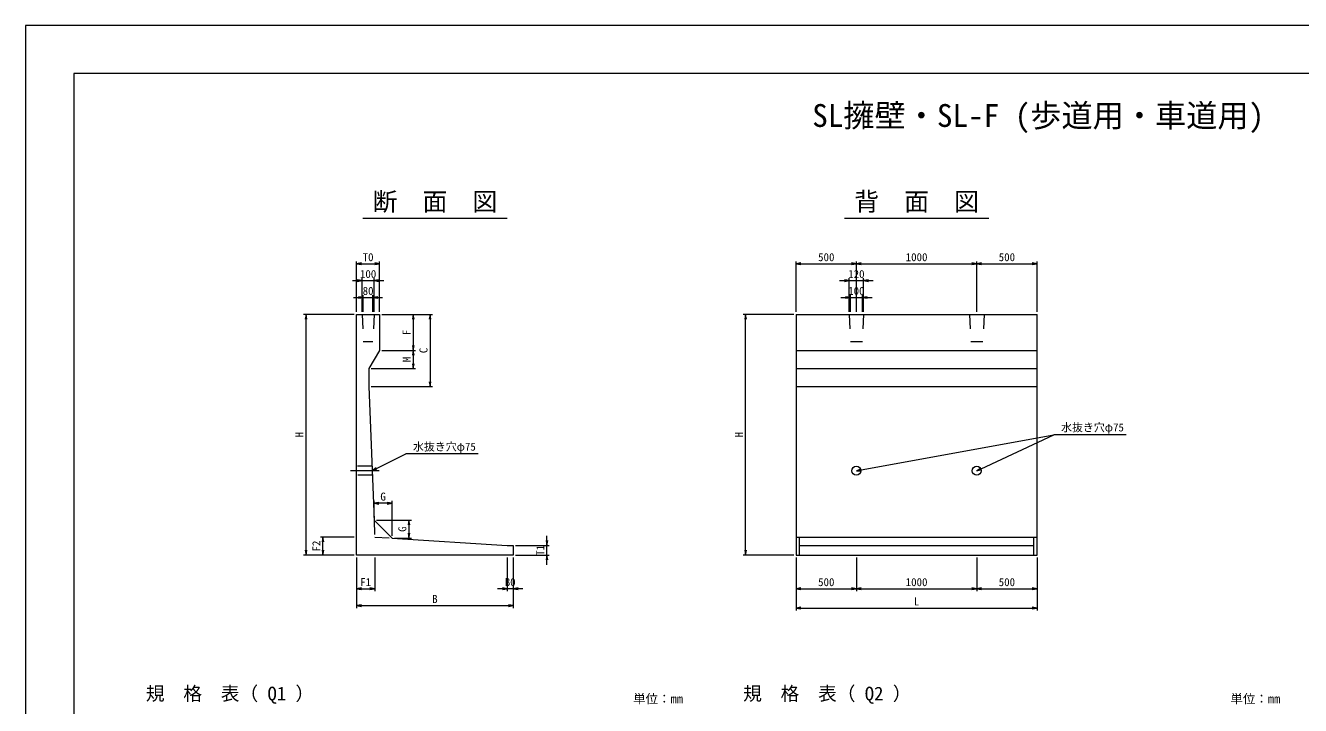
# Model space of a CAD drawing. Units: millimetres at full size, sheet at 1:20. Extents: x 0 to 16820, y 0 to 11880.
# Drawn here: x 0 to 10588, y 6230 to 11880 of the extents above; entities that cross this region are included whole.
import ezdxf
from ezdxf.enums import TextEntityAlignment as Align

# ---------------------------------------------------------------- set-up
doc = ezdxf.new("R2010")
doc.units = ezdxf.units.MM
doc.header["$LTSCALE"] = 20
doc.linetypes.add('CHAIN', pattern=[18.5, 12, -1.5, 3.5, -1.5])
doc.linetypes.add('DASHED_SPACED', pattern=[12, 6, -6])
for name, color, linetype, lineweight in [('0_2', 7, 'Continuous', 13), ('D-BMK', 2, 'CHAIN', 13), ('D-STR-DIM', 7, 'Continuous', 13), ('D-STR-STRn', 1, 'Continuous', 13), ('D-STR-TXT', 7, 'Continuous', 13), ('D-TTL', 2, 'Continuous', 13), ('D-TTL-TXT', 7, 'Continuous', 13)]:
    doc.layers.add(name, color=color, linetype=linetype, lineweight=lineweight)
doc.layers.add('D-MTR', color=7, linetype='Continuous')
doc.styles.add('ＭＳ ゴシック', font='')
doc.styles.get('ＭＳ ゴシック').set_extended_font_data('MS Gothic')

# ---------------------------------------------------------------- blocks, each defined once
blk = doc.blocks.new('open_arrow')
at = {"color": 0, "linetype": 'Continuous', "lineweight": -2}
blk.add_lwpolyline([(7.5, 1.25), (0, 0), (7.5, -1.25)], dxfattribs=at)

msp = doc.modelspace()

# ---------------------------------------------------------------- linework, layer by layer
at = {"layer": '0_2'}
for p, q in [((2715, 9760), (2975, 9760)), ((2795, 9500), (2795, 9780)), ((2895, 9500), (2895, 9780)), ((2805, 9500), (2805, 9640)), ((2885, 9500), (2885, 9640)), ((2725, 9620), (2965, 9620)), ((2960, 9480), (3240, 9480)), ((2960, 9480), (3380, 9480)), ((3220, 9480), (3220, 9180)), ((3360, 9480), (3360, 8880)), ((2960, 9180), (3240, 9180)), ((2960, 9180), (3240, 9180)), ((3220, 9180), (3220, 9030)), ((2870, 9030), (3240, 9030)), ((2870, 8880), (3380, 8880))]:
    msp.add_line(p, q, dxfattribs=at)
at = {"layer": 'D-BMK'}
msp.add_line((2938, 8180), (2690, 8180), dxfattribs=at)
at = {"layer": 'D-STR-DIM'}
for p, q in [((2750, 9500), (2750, 9920)), ((2750, 9900), (2940, 9900)), ((2940, 9500), (2940, 9920)), ((6400, 9500), (6400, 9920)), ((6400, 9900), (6900, 9900)), ((6900, 9500), (6900, 9920)), ((6900, 9500), (6900, 9920)), ((6900, 9900), (7900, 9900)), ((7900, 9500), (7900, 9920)), ((7900, 9500), (7900, 9920)), ((7900, 9900), (8400, 9900)), ((8400, 9500), (8400, 9920)), ((6760, 9760), (7040, 9760)), ((6840, 9500), (6840, 9780)), ((6960, 9500), (6960, 9780)), ((6850, 9500), (6850, 9640)), ((6950, 9500), (6950, 9640)), ((6770, 9620), (7030, 9620)), ((2730, 9480), (2310, 9480)), ((2330, 7480), (2330, 9480)), ((6380, 9480), (5960, 9480)), ((5980, 7480), (5980, 9480)), ((2894.37, 7790.81), (2894.37, 7930.81)), ((3044.37, 7910.81), (2894.37, 7910.81)), ((3044.37, 7640.81), (3044.37, 7930.81)), ((2914.37, 7770.81), (3204.37, 7770.81)), ((3184.37, 7770.81), (3184.37, 7620.81)), ((2730, 7630), (2450, 7630)), ((2470, 7480), (2470, 7630)), ((4330, 7400), (4330, 7640)), ((3064.37, 7620.81), (3204.37, 7620.81)), ((4070, 7560), (4350, 7560)), ((2730, 7480), (2310, 7480)), ((2730, 7480), (2450, 7480)), ((2750, 7460), (2750, 7180)), ((2750, 7460), (2750, 7040)), ((2900, 7460), (2900, 7180)), ((4000, 7460), (4000, 7180)), ((4050, 7460), (4050, 7040)), ((4050, 7460), (4050, 7180)), ((4070, 7480), (4350, 7480)), ((6380, 7480), (5960, 7480)), ((6400, 7460), (6400, 7180)), ((6400, 7460), (6400, 7020)), ((6900, 7460), (6900, 7180)), ((6900, 7460), (6900, 7180)), ((7900, 7460), (7900, 7180)), ((7900, 7460), (7900, 7180)), ((8400, 7460), (8400, 7180)), ((8400, 7460), (8400, 7020)), ((2750, 7200), (2900, 7200)), ((4130, 7200), (3920, 7200)), ((6400, 7200), (6900, 7200)), ((6900, 7200), (7900, 7200)), ((7900, 7200), (8400, 7200)), ((2750, 7060), (4050, 7060)), ((6400, 7040), (8400, 7040))]:
    msp.add_line(p, q, dxfattribs=at)
at = {"layer": 'D-STR-STRn'}
for p, q in [((2750, 7480), (2750, 9480)), ((2750, 9480), (2940, 9480)), ((2940, 9480), (2940, 9180)), ((6400, 9480), (8400, 9480)), ((6400, 9480), (6400, 7480)), ((8400, 7480), (8400, 9480)), ((2940, 9180), (2850, 9030)), ((6400, 9180), (8400, 9180)), ((2850, 9030), (2850, 8880)), ((6400, 9030), (8400, 9030)), ((2850, 8880), (2894.37, 7770.81)), ((6400, 8880), (8400, 8880)), ((3044.37, 7620.81), (2894.37, 7770.81)), ((6400, 7630), (8400, 7630)), ((6425, 7630), (6425, 7480)), ((8375, 7480), (8375, 7630)), ((3044.37, 7620.81), (4000, 7560)), ((4000, 7560), (4050, 7560)), ((4050, 7560), (4050, 7480)), ((6425, 7560), (8375, 7560)), ((4050, 7480), (2750, 7480)), ((6400, 7480), (8400, 7480))]:
    msp.add_line(p, q, dxfattribs=at)
at = {"layer": 'D-STR-STRn', "linetype": 'DASHED_SPACED'}
for p, q in [((2795, 9480), (2805, 9255)), ((2895, 9480), (2885, 9255)), ((6840, 9480), (6850, 9255)), ((6960, 9480), (6950, 9255)), ((7840, 9480), (7850, 9255)), ((7960, 9480), (7950, 9255)), ((2805, 9255), (2885, 9255)), ((6850, 9255), (6950, 9255)), ((7850, 9255), (7950, 9255)), ((2876.5, 8217.5), (2750, 8217.5)), ((2879.5, 8142.5), (2750, 8142.5))]:
    msp.add_line(p, q, dxfattribs=at)
at = {"layer": 'D-STR-STRn', "color": 2, "linetype": 'DASHED_SPACED'}
for p, q in [((2894.37, 7770.81), (2900, 7630)), ((2900, 7630), (3044.37, 7620.81))]:
    msp.add_line(p, q, dxfattribs=at)
at = {"layer": 'D-STR-STRn'}
for centre in [(6900, 8180), (7900, 8180)]:
    msp.add_circle(centre, 37.5, dxfattribs=at)
at = {"layer": 'D-STR-TXT'}
for p, q in [((9140, 8480), (8540, 8480)), ((3758, 8320), (3158, 8320))]:
    msp.add_line(p, q, dxfattribs=at)
for points in [[(6900, 8180), (6939.35, 8187.2), (8540, 8480)], [(7900, 8180), (7936.22, 8196.98), (8540, 8480)], [(2878, 8180), (2913.78, 8197.89), (3158, 8320)]]:
    msp.add_lwpolyline(points, dxfattribs=at)
at = {"layer": 'D-TTL'}
for points in [[(0, 0), (16820, 0), (16820, 11880), (0, 11880)], [(400, 400), (16420, 400), (16420, 11480), (400, 11480)]]:
    msp.add_lwpolyline(points, close=True, dxfattribs=at)
at = {"layer": 'D-TTL-TXT'}
for p, q in [((2800, 10280), (4000, 10280)), ((6800, 10280), (8000, 10280))]:
    msp.add_line(p, q, dxfattribs=at)

# ---------------------------------------------------------------- block references
at = {"layer": '0_2', "xscale": 5.33, "yscale": 5.33}
for p, rotation in [((2795, 9760), 180), ((2805, 9620), 180), ((3220, 9480), 270), ((3360, 9480), 270), ((3220, 9180), 90), ((3220, 9180), 270), ((3220, 9030), 90), ((3360, 8880), 90)]:
    msp.add_blockref('open_arrow', p, dxfattribs=dict(at, rotation=rotation))
for p in [(2895, 9760), (2885, 9620)]:
    msp.add_blockref('open_arrow', p, dxfattribs=at)
at = {"layer": 'D-STR-DIM', "xscale": 5.33, "yscale": 5.33}
for p in [(2750, 9900), (6400, 9900), (6900, 9900), (7900, 9900), (6960, 9760), (6950, 9620), (2894.37, 7910.81), (2750, 7200), (4050, 7200), (6400, 7200), (6900, 7200), (7900, 7200), (2750, 7060), (6400, 7040)]:
    msp.add_blockref('open_arrow', p, dxfattribs=at)
for p, rotation in [((2940, 9900), 180), ((6900, 9900), 180), ((7900, 9900), 180), ((8400, 9900), 180), ((6840, 9760), 180), ((6850, 9620), 180), ((2330, 9480), 270), ((5980, 9480), 270), ((3044.37, 7910.81), 180), ((3184.37, 7770.81), 270), ((2470, 7630), 270), ((3184.37, 7620.81), 90), ((2330, 7480), 90), ((2470, 7480), 90), ((4330, 7560), 90), ((5980, 7480), 90), ((4330, 7480), 270), ((2900, 7200), 180), ((4000, 7200), 180), ((6900, 7200), 180), ((7900, 7200), 180), ((8400, 7200), 180), ((4050, 7060), 180), ((8400, 7040), 180)]:
    msp.add_blockref('open_arrow', p, dxfattribs=dict(at, rotation=rotation))
at = {"layer": 'D-STR-TXT', "xscale": 5.33, "yscale": 5.33}
for p, rotation in [((2878, 8180), 26.6), ((6900, 8180), 10.4), ((7900, 8180), 25.1)]:
    msp.add_blockref('open_arrow', p, dxfattribs=dict(at, rotation=rotation))

# ---------------------------------------------------------------- texts
at = {"layer": '0_2', "style": 'ＭＳ ゴシック'}
for s, p in [('100', (2845, 9815)), ('80', (2845, 9675))]:
    msp.add_text(s, height=66.46, dxfattribs=at).set_placement(p, align=Align.MIDDLE_CENTER)
for s, p in [('F', (3165, 9330)), ('M', (3165, 9105)), ('C', (3305, 9180))]:
    msp.add_text(s, height=66.46, rotation=90, dxfattribs=at).set_placement(p, align=Align.MIDDLE_CENTER)
at = {"layer": 'D-MTR', "style": 'ＭＳ ゴシック'}
for s, p in [('規\u3000格\u3000表（ Q1 ）', (1000, 6238.15)), ('規\u3000格\u3000表（ Q2 ）', (5960, 6238.15))]:
    msp.add_text(s, height=113.9, dxfattribs=at).set_placement(p, align=Align.BOTTOM_LEFT)
for p in [(5460, 6225.43), (10420, 6225.43)]:
    msp.add_text('単位：mm', height=75.95, dxfattribs=at).set_placement(p, align=Align.BOTTOM_RIGHT)
at = {"layer": 'D-STR-DIM', "style": 'ＭＳ ゴシック'}
for s, p in [('T0', (2845, 9955)), ('500', (6650, 9955)), ('1000', (7400, 9955)), ('500', (8150, 9955)), ('120', (6900, 9815)), ('100', (6900, 9675)), ('G', (2969.37, 7965.81)), ('F1', (2825, 7255)), ('B0', (4025, 7255)), ('500', (6650, 7255)), ('1000', (7400, 7255)), ('500', (8150, 7255)), ('B', (3400, 7115)), ('L', (7400, 7095))]:
    msp.add_text(s, height=66.46, dxfattribs=at).set_placement(p, align=Align.MIDDLE_CENTER)
for s, p in [('H', (2275, 8480)), ('H', (5925, 8480)), ('G', (3129.37, 7695.81)), ('F2', (2415, 7555)), ('T1', (4275, 7520))]:
    msp.add_text(s, height=66.46, rotation=90, dxfattribs=at).set_placement(p, align=Align.MIDDLE_CENTER)
at = {"layer": 'D-STR-TXT', "style": 'ＭＳ ゴシック'}
for p in [(8600, 8487.25), (3218, 8327.25)]:
    msp.add_text('水抜き穴φ75', height=66.46, dxfattribs=at).set_placement(p, align=Align.BOTTOM_LEFT)
at = {"layer": 'D-TTL-TXT', "style": 'ＭＳ ゴシック'}
for s, height, p in [('SL擁壁・SL-F (歩道用・車道用)', 189.9, (8410, 10980)), ('断\u3000面\u3000図', 151.9, (3400, 10295)), ('背\u3000面\u3000図', 151.9, (7400, 10295))]:
    msp.add_text(s, height=height, dxfattribs=at).set_placement(p, align=Align.BOTTOM_CENTER)

doc.saveas('drawing.dxf')
